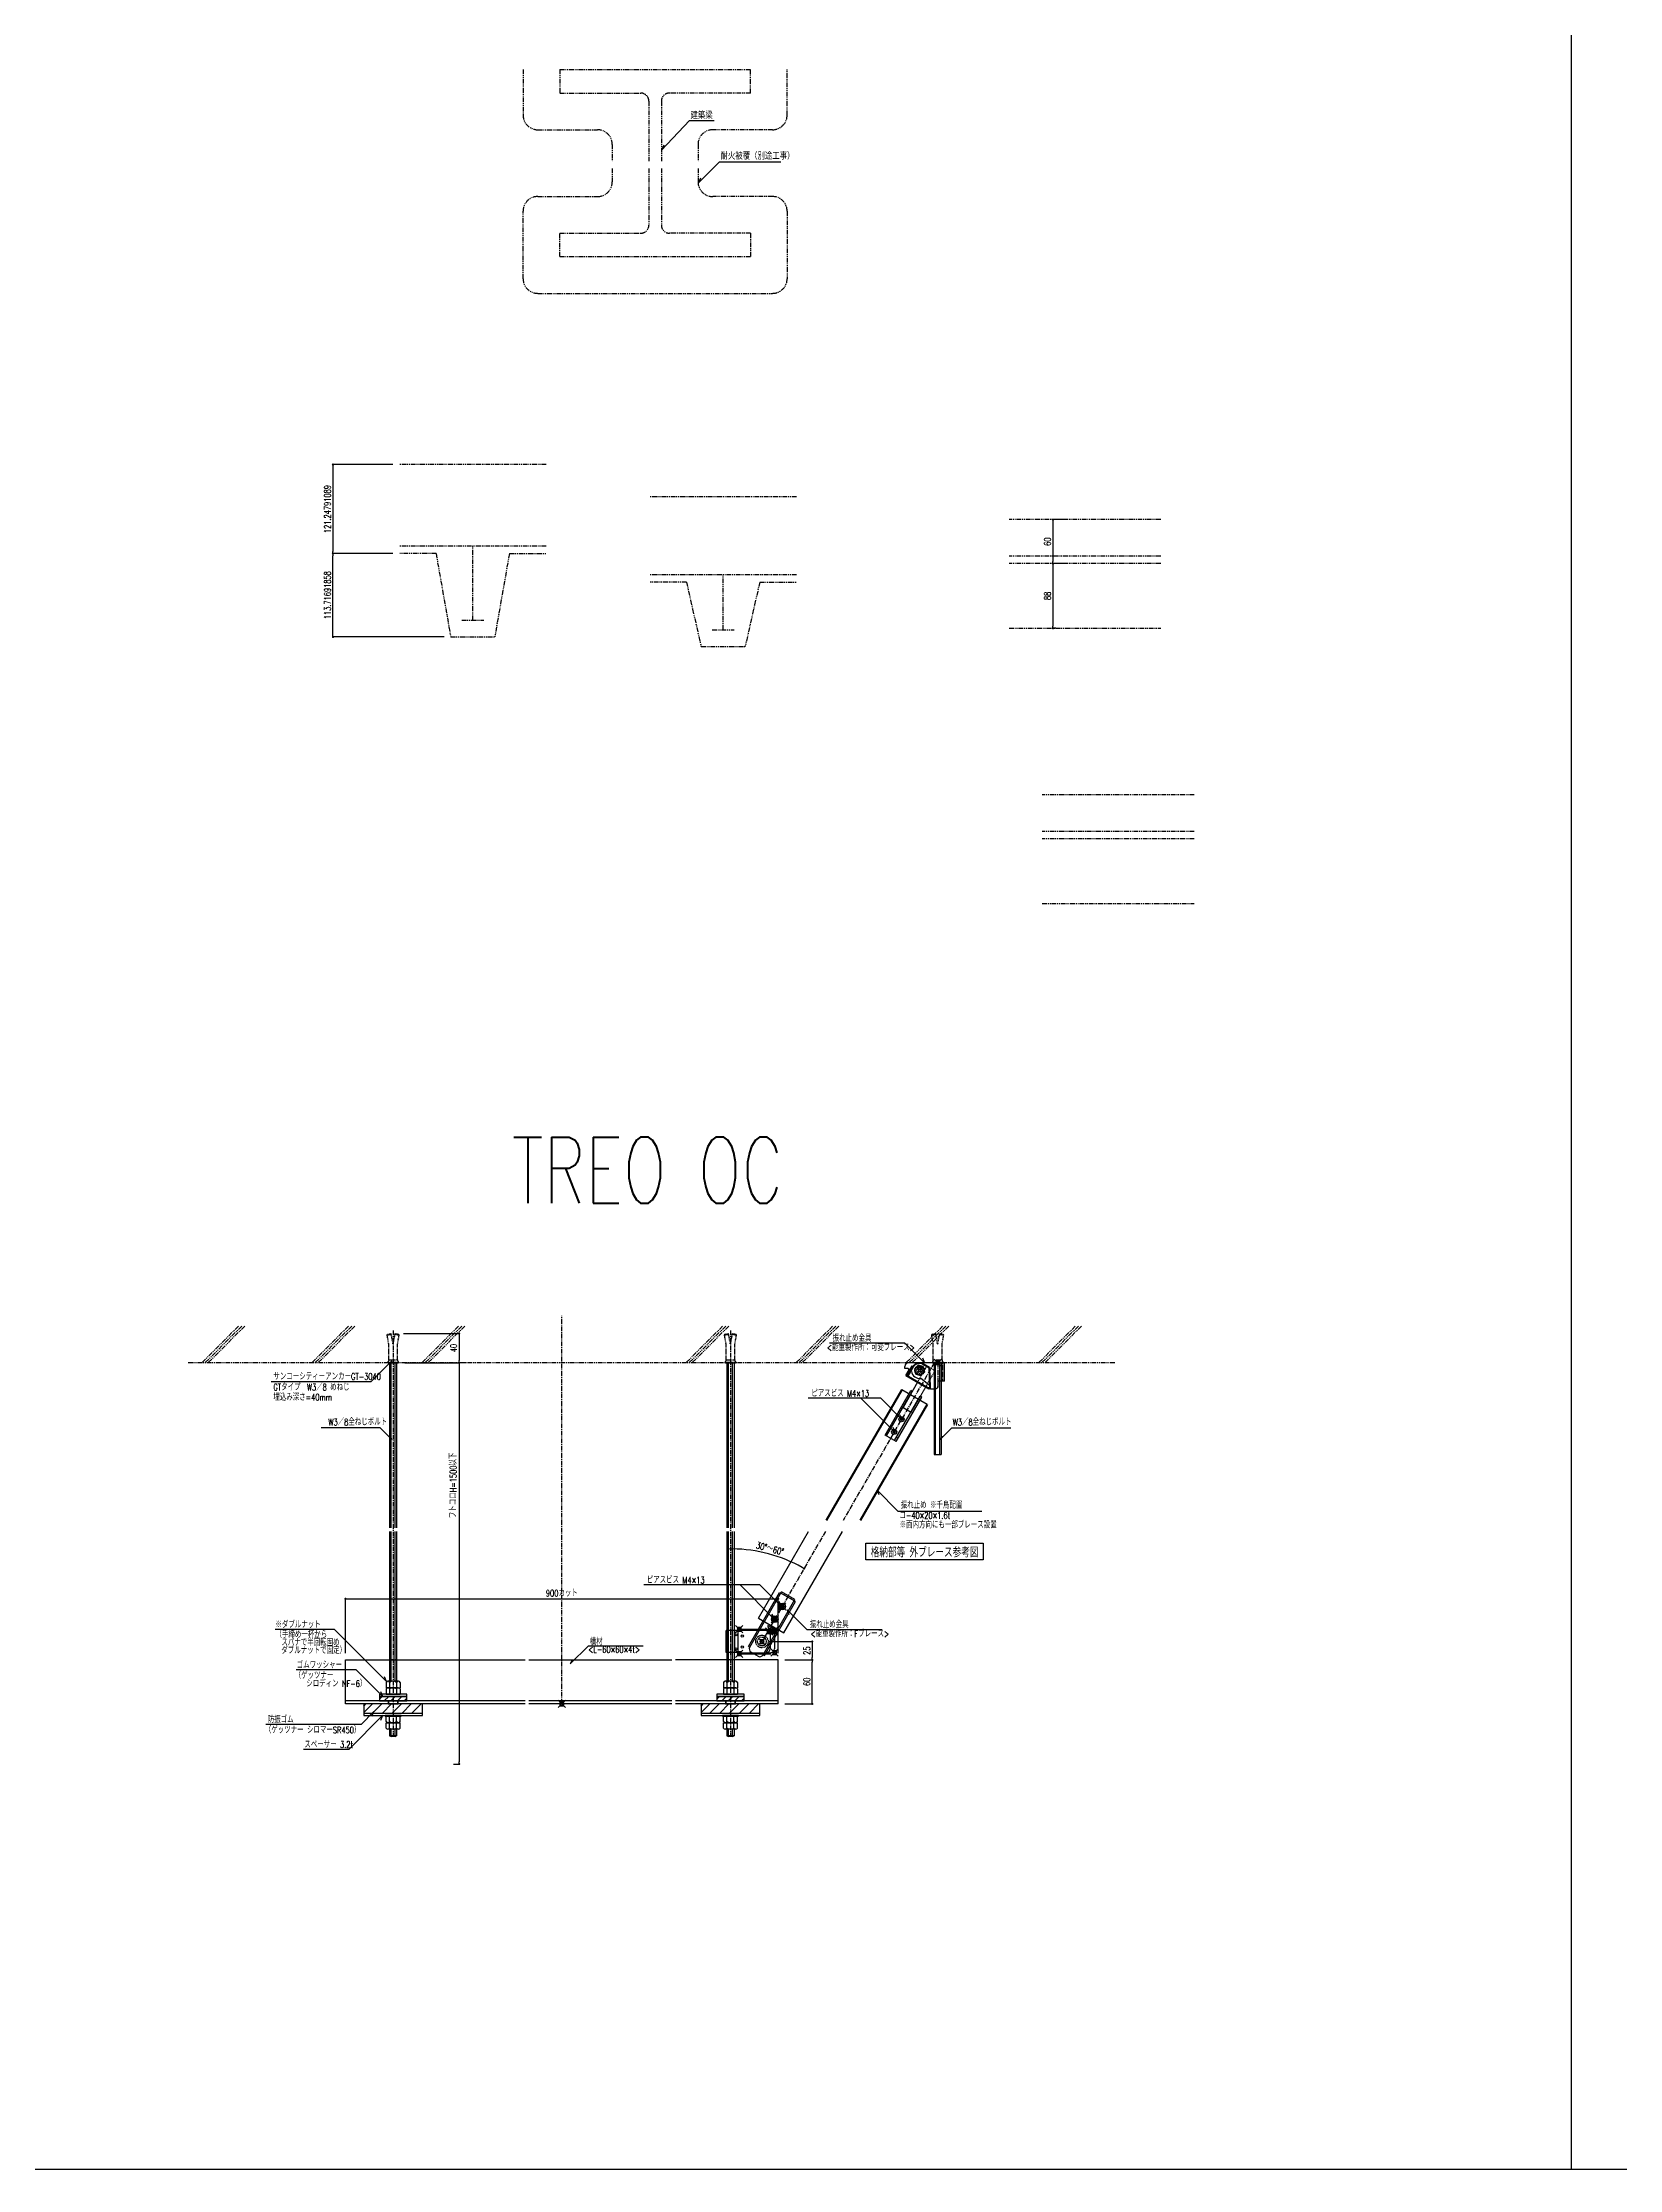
# Model space of a CAD drawing. Extents: x -275225 to 47266, y -41063 to 95295.
# Drawn here: x -214301 to -212151, y -22090 to -19191 of the extents above; entities that cross this region are included whole.
import ezdxf
from ezdxf.enums import TextEntityAlignment as Align

# ---------------------------------------------------------------- set-up
doc = ezdxf.new("R2010")
doc.units = 0
doc.header["$LTSCALE"] = 0.2
doc.header["$PDMODE"] = 99
doc.header["$PDSIZE"] = 5
for name, pattern in [('CENTER', [50.8, 31.75, -6.35, 6.35, -6.35]), ('HIDDEN', [9.525, 6.35, -3.175]), ('HIDDEN2', [4.7625, 3.175, -1.5875]), ('PHANTOM', [63.5, 31.75, -6.35, 6.35, -6.35, 6.35, -6.35])]:
    doc.linetypes.add(name, pattern=pattern)
for name, color, linetype, lineweight in [('01外形', 2, 'Continuous', 25), ('1外形', 2, 'Continuous', 25), ('2ﾎﾞﾙﾄ太線', 4, 'Continuous', 25), ('3APﾎﾞﾙﾄ', 150, 'Continuous', 25), ('8DASHED', 6, 'HIDDEN2', 9)]:
    doc.layers.add(name, color=color, linetype=linetype, lineweight=lineweight)
for name, color, linetype in [('_P18_製品', 4, 'Continuous'), ('_P18_製品寸法', 9, 'Continuous'), ('_別途', 6, 'PHANTOM'), ('_吊下地', 40, 'Continuous'), ('_図面枠', 7, 'Continuous'), ('_基準', 1, 'CENTER'), ('_文字', 3, 'Continuous'), ('_製品', 4, 'Continuous'), ('_製品寸法', 9, 'Continuous'), ('OKAMURA', 4, 'Continuous'), ('POINT', 1, 'Continuous')]:
    doc.layers.add(name, color=color, linetype=linetype)
doc.styles.add('OKAMURA', font='SIMPLEX.shx', dxfattribs={"width": 0.7, "bigfont": 'BIGFONT.shx'})
doc.dimstyles.new('OKAMURA-003', dxfattribs={"dimscale": 3, "dimtxt": 3, "dimasz": 1, "dimexe": 0, "dimexo": 3, "dimgap": 1, "dimtad": 1, "dimdec": 3, "dimdsep": 46, "dimtxsty": 'OKAMURA', "dimblk1": 'DOT', "dimblk2": 'DOT', "dimsah": 1, "dimcen": 0, "dimclrd": 9, "dimclre": 9, "dimclrt": 3, "dimadec": 0, "dimazin": 0, "dimtfac": 1, "dimtdec": 3, "dimtix": 1, "dimtmove": 2, "dimatfit": 3, "dimldrblk": 'NONE', "dimfxl": 0, "dimtolj": 1, "dimarcsym": 0})
doc.dimstyles.new('OKAMURA-050', dxfattribs={"dimscale": 50, "dimtxt": 3, "dimasz": 1, "dimexe": 0, "dimexo": 3, "dimgap": 1, "dimtad": 1, "dimdec": 8, "dimdsep": 46, "dimtxsty": 'OKAMURA', "dimblk1": 'DOT', "dimblk2": 'DOT', "dimsah": 1, "dimcen": 0, "dimclrt": 3, "dimadec": 0, "dimazin": 0, "dimtfac": 1, "dimtdec": 8, "dimtix": 1, "dimtmove": 2, "dimatfit": 3, "dimfxl": 1, "dimtolj": 1, "dimarcsym": 0})

# ---------------------------------------------------------------- blocks, each defined once
blk = doc.blocks.new('*U2073')
at = {"layer": '_別途'}
for p, q in [((-180, 0), (-180, -62)), ((-130, 0), (-130, -32)), ((-130, 0), (130, 0)), ((130, -32), (130, 0)), ((180, -62), (180, 0)), ((-130, -32), (-19.5, -32)), ((-8.5, -43), (-8.5, -125)), ((8.5, -43), (8.5, -125)), ((130, -32), (19.5, -32)), ((-160, -82), (-78.5, -82)), ((160, -82), (78.5, -82)), ((-58.5, -102), (-58.5, -125)), ((58.5, -102), (58.5, -125)), ((-58.5, -135), (-58.5, -153)), ((-8.5, -135), (-8.5, -212)), ((8.5, -135), (8.5, -212)), ((58.5, -135), (58.5, -153)), ((-160, -173), (-78.5, -173)), ((160, -173), (78.5, -173)), ((-180, -285), (-180, -193)), ((180, -193), (180, -285)), ((-130, -223), (-19.5, -223)), ((-130, -255), (-130, -223)), ((130, -223), (19.5, -223)), ((130, -223), (130, -255)), ((-130, -255), (130, -255)), ((-160, -305), (160, -305))]:
    blk.add_line(p, q, dxfattribs=at)
for centre, radius, start, end in [((-19.5, -43), 11, 0, 90), ((19.5, -43), 11, 90, 180), ((-160, -62), 20, 180, 270), ((-78.5, -102), 20, 0, 90), ((78.5, -102), 20, 90, 180), ((160, -62), 20, 270, 0), ((-160, -193), 20, 90, 180), ((-78.5, -153), 20, 270, 0), ((78.5, -153), 20, 180, 270), ((160, -193), 20, 0, 90), ((-19.5, -212), 11, 270, 0), ((19.5, -212), 11, 180, 270), ((-160, -285), 20, 180, 270), ((160, -285), 20, 270, 0)]:
    blk.add_arc(centre, radius, start, end, dxfattribs=at)
at = {"layer": '_文字', "color": 9}
for points in [[(11.7, -102.9), (8.5, -109.8), (46.8, -69.6), (80.4, -69.6)], [(61.7, -148.1), (58.5, -155), (87.7, -125.8), (171.3, -125.8)]]:
    blk.add_lwpolyline(points, dxfattribs=at)
at = {"layer": '_文字', "style": 'OKAMURA', "width": 0.8}
for s, p in [('建築梁', (48.3, -67.1)), ('耐火被覆（別途工事）', (89.2, -122.5))]:
    blk.add_text(s, height=9, dxfattribs=at).set_placement(p)
blk = doc.blocks.new('*U379')
at = {"layer": '_別途'}
for p, q in [((100, 203.9), (-100, 203.9)), ((100, 98), (-100, 98)), ((-50, 88), (-100, 88)), ((-50, 88), (-30, 0)), ((0, 23), (0, 98)), ((50, 88), (30, 0)), ((50, 88), (100, 88)), ((-30, 0), (30, 0)), ((-15, 23), (15, 23))]:
    blk.add_line(p, q, dxfattribs=at)
blk = doc.blocks.new('_DOT')
at = {"color": 0, "linetype": 'ByBlock'}
blk.add_line((-0.5, 0), (-1, 0), dxfattribs=at)
at = {"color": 0, "linetype": 'ByBlock', "const_width": 0.5}
blk.add_lwpolyline([(-0.25, 0, 1), (0.25, 0, 1)], format="xyb", close=True, dxfattribs=at)
blk = doc.blocks.new('*D377')
at = {"color": 0, "lineweight": -2, "transparency": 16777216}
for p, q in [((-109, 235), (-190.6, 235)), ((-190.6, 232), (-190.6, 116.7)), ((-109, 113.7), (-190.6, 113.7))]:
    blk.add_line(p, q, dxfattribs=at)
at = {"layer": 'Defpoints', "color": 0, "transparency": 16777216}
for p in [(-100, 235), (-190.6, 113.7), (-100, 113.7)]:
    blk.add_point(p, dxfattribs=at)
at = {"color": 0, "lineweight": -2, "transparency": 16777216, "xscale": 3, "yscale": 3, "zscale": 3}
for p, rotation in [((-190.6, 235), 90), ((-190.6, 113.7), 270)]:
    blk.add_blockref('_DOT', p, dxfattribs=dict(at, rotation=rotation))
at = {"color": 3, "transparency": 16777216, "insert": (-198.1, 174.3), "char_height": 9, "attachment_point": 5, "rotation": 90, "style": 'OKAMURA'}
blk.add_mtext('\\A1;121.24791089', dxfattribs=at)
blk = doc.blocks.new('*D378')
at = {"color": 0, "lineweight": -2, "transparency": 16777216}
for p, q in [((-109, 113.7), (-190.6, 113.7)), ((-190.6, 3), (-190.6, 110.7)), ((-39, 0), (-190.6, 0))]:
    blk.add_line(p, q, dxfattribs=at)
at = {"layer": 'Defpoints', "color": 0, "transparency": 16777216}
for p in [(-190.6, 113.7), (-100, 113.7), (-30, 0)]:
    blk.add_point(p, dxfattribs=at)
at = {"color": 0, "lineweight": -2, "transparency": 16777216, "xscale": 3, "yscale": 3, "zscale": 3}
for p, rotation in [((-190.6, 113.7), 90), ((-190.6, 0), 270)]:
    blk.add_blockref('_DOT', p, dxfattribs=dict(at, rotation=rotation))
at = {"color": 3, "transparency": 16777216, "insert": (-198.1, 56.9), "char_height": 9, "attachment_point": 5, "rotation": 90, "style": 'OKAMURA'}
blk.add_mtext('\\A1;113.71691858', dxfattribs=at)
blk = doc.blocks.new('*D384')
at = {"layer": '_製品寸法', "color": 9, "lineweight": -2, "transparency": 16777216}
for p, q in [((73.6, 0), (59.8, 0)), ((59.8, -3), (59.8, -85)), ((63.6, -88), (59.8, -88))]:
    blk.add_line(p, q, dxfattribs=at)
at = {"layer": 'Defpoints', "color": 0, "transparency": 16777216}
for p in [(82.6, 0), (59.8, -88), (72.6, -88)]:
    blk.add_point(p, dxfattribs=at)
at = {"layer": '_製品寸法', "color": 9, "lineweight": -2, "transparency": 16777216, "xscale": 3, "yscale": 3, "zscale": 3}
for p, rotation in [((59.8, 0), 90), ((59.8, -88), 270)]:
    blk.add_blockref('_DOT', p, dxfattribs=dict(at, rotation=rotation))
at = {"layer": '_製品寸法', "color": 3, "transparency": 16777216, "insert": (52.3, -44), "char_height": 9, "attachment_point": 5, "rotation": 90, "style": 'OKAMURA'}
blk.add_mtext('\\A1;88', dxfattribs=at)
blk = doc.blocks.new('_None')
blk = doc.blocks.new('*D385')
at = {"layer": '_製品寸法', "color": 9, "lineweight": -2, "transparency": 16777216}
for p, q in [((73.6, 60), (59.8, 60)), ((59.8, 57), (59.8, 3)), ((73.6, 0), (59.8, 0))]:
    blk.add_line(p, q, dxfattribs=at)
at = {"layer": 'Defpoints', "color": 0, "transparency": 16777216}
for p in [(82.6, 60), (59.8, 0), (82.6, 0)]:
    blk.add_point(p, dxfattribs=at)
at = {"layer": '_製品寸法', "color": 9, "lineweight": -2, "transparency": 16777216, "xscale": 3, "yscale": 3, "zscale": 3}
for p, rotation in [((59.8, 60), 90), ((59.8, 0), 270)]:
    blk.add_blockref('_DOT', p, dxfattribs=dict(at, rotation=rotation))
at = {"layer": '_製品寸法', "color": 3, "transparency": 16777216, "insert": (52.3, 30), "char_height": 9, "attachment_point": 5, "rotation": 90, "style": 'OKAMURA'}
blk.add_mtext('\\A1;60', dxfattribs=at)
blk = doc.blocks.new('SS_SAN_DEKKI_NGANG_NO_DIM')
at = {"layer": '_別途'}
for p, q in [((207, 60), (0, 60)), ((207, 10), (0, 10)), ((207, 0), (0, 0)), ((0, -88), (207, -88))]:
    blk.add_line(p, q, dxfattribs=at)
blk = doc.blocks.new('*D2331')
at = {"layer": '_製品寸法', "color": 9, "lineweight": -2, "transparency": 16777216}
for p, q in [((304, 60), (341.5, 60)), ((341.5, 3), (341.5, 57)), ((304, 0), (341.5, 0))]:
    blk.add_line(p, q, dxfattribs=at)
at = {"layer": 'Defpoints', "color": 0, "transparency": 16777216}
for p in [(295, 60), (341.5, 60), (295, 0)]:
    blk.add_point(p, dxfattribs=at)
at = {"layer": '_製品寸法', "color": 9, "lineweight": -2, "transparency": 16777216, "xscale": 3, "yscale": 3, "zscale": 3}
for p, rotation in [((341.5, 60), 90), ((341.5, 0), 270)]:
    blk.add_blockref('_DOT', p, dxfattribs=dict(at, rotation=rotation))
at = {"layer": '_製品寸法', "color": 3, "transparency": 16777216, "insert": (334, 30), "char_height": 9, "attachment_point": 5, "rotation": 90, "style": 'OKAMURA'}
blk.add_mtext('\\A1;60', dxfattribs=at)
blk = doc.blocks.new('*D2332')
at = {"layer": '_製品寸法', "color": 9, "lineweight": -2, "ltscale": 2, "transparency": 16777216}
for p, q in [((-216, 505), (-140, 505)), ((-140, 502), (-140, 468)), ((-214, 465), (-140, 465))]:
    blk.add_line(p, q, dxfattribs=at)
at = {"layer": 'Defpoints', "color": 0, "ltscale": 2, "transparency": 16777216}
for p in [(-225, 505), (-223, 465), (-140, 465)]:
    blk.add_point(p, dxfattribs=at)
at = {"layer": '_製品寸法', "color": 9, "lineweight": -2, "ltscale": 2, "transparency": 16777216, "xscale": 3, "yscale": 3, "zscale": 3}
for p, rotation in [((-140, 505), 90), ((-140, 465), 270)]:
    blk.add_blockref('_DOT', p, dxfattribs=dict(at, rotation=rotation))
at = {"layer": '_製品寸法', "color": 3, "ltscale": 2, "transparency": 16777216, "insert": (-147.5, 485), "char_height": 9, "attachment_point": 5, "rotation": 90, "style": 'OKAMURA'}
blk.add_mtext('\\A1;40', dxfattribs=at)
blk = doc.blocks.new('*D2333')
at = {"layer": '_製品寸法', "color": 9, "lineweight": -2, "transparency": 16777216}
for p, q in [((-295, 69), (-295, 143.3)), ((-292, 143.3), (292, 143.3)), ((295, 69), (295, 143.3))]:
    blk.add_line(p, q, dxfattribs=at)
at = {"layer": 'Defpoints', "color": 0, "transparency": 16777216}
for p in [(295, 143.3), (-295, 60), (295, 60)]:
    blk.add_point(p, dxfattribs=at)
at = {"layer": '_製品寸法', "color": 9, "lineweight": -2, "transparency": 16777216, "xscale": 3, "yscale": 3, "zscale": 3, "rotation": 180}
blk.add_blockref('_DOT', (-295, 143.3), dxfattribs=at)
at = {"layer": '_製品寸法', "color": 9, "lineweight": -2, "transparency": 16777216, "xscale": 3, "yscale": 3, "zscale": 3}
blk.add_blockref('_DOT', (295, 143.3), dxfattribs=at)
at = {"layer": '_製品寸法', "color": 3, "transparency": 16777216, "insert": (0, 150.8), "char_height": 9, "attachment_point": 5, "style": 'OKAMURA'}
blk.add_mtext('\\A1;900カット', dxfattribs=at)
blk = doc.blocks.new('*D2334')
at = {"layer": '_製品寸法', "color": 9, "lineweight": -2, "transparency": 16777216}
for p, q in [((-131, 465), (-140, 465)), ((-140, 462), (-140, -79)), ((-147.5, -82), (-140, -82))]:
    blk.add_line(p, q, dxfattribs=at)
at = {"layer": 'Defpoints', "color": 0, "transparency": 16777216}
for p in [(-140, 465), (-140, -82), (-138.5, -82)]:
    blk.add_point(p, dxfattribs=at)
at = {"layer": '_製品寸法', "color": 9, "lineweight": -2, "transparency": 16777216, "xscale": 3, "yscale": 3, "zscale": 3}
for p, rotation in [((-140, 465), 90), ((-140, -82), 270)]:
    blk.add_blockref('_DOT', p, dxfattribs=dict(at, rotation=rotation))
at = {"layer": '_製品寸法', "color": 3, "transparency": 16777216, "insert": (-148, 297.8), "char_height": 9, "attachment_point": 5, "rotation": 90, "style": 'OKAMURA'}
blk.add_mtext('\\A1;フトコロH=1500以下', dxfattribs=at)
blk = doc.blocks.new('*D2329')
at = {"color": 9, "lineweight": -2, "transparency": 16777216}
for p, q in [((281.8, 85), (341.5, 85)), ((304, 60), (341.5, 60)), ((341.5, 82), (341.5, 63))]:
    blk.add_line(p, q, dxfattribs=at)
at = {"layer": 'Defpoints', "color": 0, "transparency": 16777216}
for p in [(272.8, 85), (295, 60), (341.5, 60)]:
    blk.add_point(p, dxfattribs=at)
at = {"color": 9, "lineweight": -2, "transparency": 16777216, "xscale": 3, "yscale": 3, "zscale": 3}
for p, rotation in [((341.5, 85), 90), ((341.5, 60), 270)]:
    blk.add_blockref('_DOT', p, dxfattribs=dict(at, rotation=rotation))
at = {"color": 3, "transparency": 16777216, "insert": (334, 72.5), "char_height": 9, "attachment_point": 5, "rotation": 90, "style": 'OKAMURA'}
blk.add_mtext('\\A1;25', dxfattribs=at)
blk = doc.blocks.new('P1X_BASE_SS_TREO_OC_01')
at = {"layer": '_別途'}
for p, q in [((69.4, 50), (19.4, 0)), ((73.7, 50), (23.7, 0)), ((77.9, 50), (27.9, 0)), ((219.4, 50), (169.4, 0)), ((223.7, 50), (173.7, 0)), ((227.9, 50), (177.9, 0)), ((369.4, 50), (319.4, 0)), ((373.7, 50), (323.7, 0)), ((377.9, 50), (327.9, 0)), ((729.4, 50), (679.4, 0)), ((733.7, 50), (683.7, 0)), ((737.9, 50), (687.9, 0)), ((879.4, 50), (829.4, 0)), ((883.7, 50), (833.7, 0)), ((887.9, 50), (837.9, 0)), ((1029.4, 50), (979.4, 0)), ((1033.7, 50), (983.7, 0)), ((1037.9, 50), (987.9, 0)), ((1210.3, 50), (1160.3, 0)), ((1214.6, 50), (1164.6, 0)), ((1218.8, 50), (1168.8, 0)), ((1264.2, 0), (0, 0))]:
    blk.add_line(p, q, dxfattribs=at)
blk = doc.blocks.new('*D2330')
at = {"color": 9, "lineweight": -2, "transparency": 16777216}
blk.add_arc((230, 10.8), 200.5, 60.8572, 89.1428, dxfattribs=at)
at = {"layer": 'Defpoints', "color": 0, "transparency": 16777216}
for p in [(230, 509), (359.5, 235), (298.6, 199.2), (272.8, 85), (230, -44.7)]:
    blk.add_point(p, dxfattribs=at)
at = {"color": 9, "lineweight": -2, "transparency": 16777216, "xscale": 3, "yscale": 3, "zscale": 3}
for p, rotation in [((230, 211.3), 179.5714109050062), ((330.3, 184.4), 330.428589094983)]:
    blk.add_blockref('_DOT', p, dxfattribs=dict(at, rotation=rotation))
at = {"color": 3, "transparency": 16777216, "insert": (283.8, 211.7), "char_height": 9, "attachment_point": 5, "rotation": 345, "style": 'OKAMURA'}
blk.add_mtext('\\A1;30°～60°', dxfattribs=at)
blk = doc.blocks.new('Fブレース1')
at = {"layer": '_基準'}
blk.add_line((0, 30), (0, 0), dxfattribs=at)
at = {"layer": '_製品', "color": 0, "linetype": 'ByBlock'}
for p, q in [((8.3, 30), (-6, 30)), ((-6, 0), (-6, 30)), ((6.1, 0), (6.1, 30)), ((10.4, 1), (10.4, 29)), ((12, 31.6), (55, 31.6)), ((12, 30.6), (55, 30.6)), ((42.7, 31.6), (42.8, 31.6)), ((55, 30), (55, 31.6)), ((8.3, 0), (-6, 0)), ((54, 25), (54, 5)), ((55, -1.6), (55, 0)), ((60, 25), (60, 5)), ((12, -0.6), (55, -0.6)), ((12, -1.6), (55, -1.6)), ((42.7, -1.6), (42.8, -1.6))]:
    blk.add_line(p, q, dxfattribs=at)
for centre in [(16, 22.5), (16, 7.5)]:
    blk.add_circle(centre, 1.5, dxfattribs=at)
at = {"layer": '_製品', "color": 6, "linetype": 'HIDDEN'}
for radius in [8.5, 6]:
    blk.add_circle((42.8, 15), radius, dxfattribs=at)
at = {"layer": '_製品', "color": 0, "linetype": 'ByBlock'}
for centre, start, end in [((8.3, 35), 270, 317.1564), ((49, 25), 0, 90), ((55, 25), 0, 90), ((8.3, -5), 42.8436, 90), ((49, 5), 270, 0), ((55, 5), 270, 0)]:
    blk.add_arc(centre, 5, start, end, dxfattribs=at)
for centre, major_axis, ratio in [((7.5, 24.1), (0, 1.5), 0.904894), ((7.5, 5), (0, 1.49), 0.909015)]:
    blk.add_ellipse(centre, major_axis=major_axis, ratio=ratio, dxfattribs=at)
for p in [(12, 31.6), (60, 30), (42.8, 15), (52.5, 28.5), (58.5, 28.5), (60, 0), (12, -1.6)]:
    blk.add_point(p, dxfattribs=at)
blk = doc.blocks.new('ビスM5X08横')
at = {"layer": '_吊下地'}
for p, q in [((-3.5, 0.5), (-2, 0.5)), ((-3.5, -0.5), (-3.5, 0.5)), ((-0.5, 3.5), (0.5, 3.5)), ((-0.5, 2), (-0.5, 3.5)), ((0.5, 3.5), (0.5, 2)), ((2, 0.5), (3.5, 0.5)), ((3.5, 0.5), (3.5, -0.5)), ((-2, -0.5), (-3.5, -0.5)), ((-0.5, -3.5), (-0.5, -2)), ((0.5, -3.5), (-0.5, -3.5)), ((0.5, -2), (0.5, -3.5)), ((3.5, -0.5), (2, -0.5))]:
    blk.add_line(p, q, dxfattribs=at)
blk.add_circle((0, 0), 4.5, dxfattribs=at)
for centre, start, end in [((-2, 2), 270, 0), ((2, 2), 180, 270), ((-2, -2), 0, 90), ((2, -2), 90, 180)]:
    blk.add_arc(centre, 1.5, start, end, dxfattribs=at)
at = {"layer": 'POINT', "color": 1}
blk.add_point((0, 0), dxfattribs=at)
blk = doc.blocks.new('Fブレース2')
at = {"layer": '_製品', "color": 0, "linetype": 'ByBlock'}
for p, q in [((-20, 5.5), (-20, -5.5)), ((-15, 12.5), (-15, 10.5)), ((-15, 12.5), (70, 12.5)), ((-15, 10.5), (72, 10.5)), ((23, -3.75), (23, 3.75)), ((70, 12.5), (70, 10.5)), ((70, -10.5), (70, 10.5)), ((72, -10.5), (72, 10.5)), ((-15, -10.5), (72, -10.5)), ((-15, -10.5), (-15, -12.5)), ((-15, -12.5), (70, -12.5)), ((70, -12.5), (70, -10.5))]:
    blk.add_line(p, q, dxfattribs=at)
at = {"layer": '_製品', "color": 0, "linetype": 'ByBlock', "ltscale": 0.5}
for p, q in [((70, 5), (72, 5)), ((70, -5), (72, -5))]:
    blk.add_line(p, q, dxfattribs=at)
at = {"layer": '_製品', "color": 6, "linetype": 'HIDDEN'}
for centre, radius in [((0, 0), 8.5), ((0, 0), 6), ((35, 0), 2.5), ((55, 0), 2.5)]:
    blk.add_circle(centre, radius, dxfattribs=at)
at = {"layer": '_製品', "color": 0, "linetype": 'ByBlock'}
for centre, radius, start, end in [((-15, 5.5), 5, 90, 180), ((23.84, 0), 3.84, 102.68038, 257.31962), ((-15, -5.5), 5, 180, 270)]:
    blk.add_arc(centre, radius, start, end, dxfattribs=at)
blk.add_point((0, 0), dxfattribs=at)
blk = doc.blocks.new('A$C34404818')
at = {"layer": '_基準'}
blk.add_line((86.6, 150), (0, 0), dxfattribs=at)
at = {"layer": '_製品'}
for p, q in [((-4.8, 31.7), (63.5, 150)), ((29.8, 11.7), (109.7, 150)), ((-4.8, 31.7), (29.8, 11.7))]:
    blk.add_line(p, q, dxfattribs=at)
at = {"layer": '_製品', "rotation": 60.00000000000002}
blk.add_blockref('Fブレース2', (0, 0), dxfattribs=at)
at = {"layer": '_製品'}
blk.add_blockref('Fブレース1', (-42.8, -15), dxfattribs=at)
at = {"layer": '_製品寸法', "rotation": 180}
for p in [(17.5, 30.3), (27.5, 47.6)]:
    blk.add_blockref('ビスM5X08横', p, dxfattribs=at)
blk = doc.blocks.new('可変A')
at = {"layer": '3APﾎﾞﾙﾄ', "color": 0, "linetype": 'ByBlock'}
for p, q in [((-27.5, -8.6), (-26.6, -7.8)), ((-26.3, -9.8), (-27.5, -8.6)), ((-26.3, -11.2), (-27.5, -12.4)), ((-26.6, -13.2), (-27.5, -12.4)), ((-25.5, -8.9), (-26.6, -7.8)), ((-25.5, -12.1), (-26.6, -13.2)), ((-24, -8.9), (-22.9, -7.8)), ((-24, -12.1), (-22.9, -13.2)), ((-23.2, -9.8), (-22, -8.6)), ((-23.2, -11.2), (-22, -12.4)), ((-22, -8.6), (-22.9, -7.8)), ((-22.9, -13.2), (-22, -12.4))]:
    blk.add_line(p, q, dxfattribs=at)
blk.add_lwpolyline([(-19.6, -5.3), (-26.6, -3.4), (-31.8, -8.6), (-29.9, -15.7), (-22.9, -17.6), (-17.7, -12.4)], close=True, dxfattribs=at)
for radius in [6.32, 5.82]:
    blk.add_circle((-24.8, -10.5), radius, dxfattribs=at)
for centre, start, end in [((-27, -10.5), 315, 45), ((-24.8, -8.2), 225, 315), ((-24.8, -12.8), 45, 135), ((-22.5, -10.5), 135, 225)]:
    blk.add_arc(centre, 1, start, end, dxfattribs=at)
at = {"layer": '_製品', "color": 1, "linetype": 'CENTER', "lineweight": -2}
blk.add_line((0, 0), (0, -33.6), dxfattribs=at)
at = {"layer": '_製品', "color": 6, "linetype": 'HIDDEN', "lineweight": -2}
for p, q in [((4.8, 0), (4.8, -25)), ((-4.8, 0), (-4.8, -36)), ((7, -25), (7, 0))]:
    blk.add_line(p, q, dxfattribs=at)
at = {"layer": '_製品', "color": 0, "linetype": 'ByBlock', "lineweight": -2}
for p, q in [((-44.7, -8), (-44.7, -5)), ((-40.7, -8), (-44.7, -8)), ((-35.8, -11.8), (-40.7, -8)), ((9.3, 0), (-39.7, 0)), ((-9.8, -32), (-23.2, -21.6)), ((0.7, -31), (0.7, -25)), ((9.3, -25), (0.7, -25)), ((9.3, -25), (9.3, 0)), ((-9.8, -36), (-9.8, -32)), ((-4.3, -36), (-9.8, -36))]:
    blk.add_line(p, q, dxfattribs=at)
at = {"layer": '_製品', "color": 6, "linetype": 'HIDDEN', "lineweight": -2}
blk.add_circle((-24.8, -10.5), 4, dxfattribs=at)
at = {"layer": '_製品', "color": 0, "linetype": 'ByBlock', "lineweight": -2}
for centre, radius, start, end in [((-39.7, -5), 5, 90, 180), ((-24, -9.6), 12, 190.7539, 273.5732), ((-4.3, -31), 5, 270, 0)]:
    blk.add_arc(centre, radius, start, end, dxfattribs=at)
blk.add_point((0, 0), dxfattribs=at)
blk = doc.blocks.new('可変BC')
at = {"layer": '01外形', "color": 0, "linetype": 'ByBlock'}
for centre in [(-34.5, -83.8), (-24.5, -66.5)]:
    blk.add_circle(centre, 3.5, dxfattribs=at)
for centre, radius, start, end in [((-36.5, -81.8), 1.74, 269.9987, 0.0013), ((-34.5, -83.8), 2.05, 171.938, 180), ((-34.5, -83.8), 2.05, 180, 188.062), ((-36.5, -85.8), 1.74, 359.9987, 90.0013), ((-34.5, -83.8), 2.05, 90, 98.062), ((-34.5, -83.8), 2.05, 261.938, 270), ((-34.5, -83.8), 2.05, 81.938, 90), ((-34.5, -83.8), 2.05, 270, 278.062), ((-32.4, -81.8), 1.74, 179.9987, 270.0013), ((-32.4, -85.8), 1.74, 89.9987, 180.0013), ((-34.5, -83.8), 2.05, 0, 8.062), ((-34.5, -83.8), 2.05, 351.938, 0), ((-26.5, -64.5), 1.74, 269.9987, 0.0013), ((-24.5, -66.5), 2.05, 171.938, 180), ((-24.5, -66.5), 2.05, 180, 188.062), ((-26.5, -68.5), 1.74, 359.9987, 90.0013), ((-24.5, -66.5), 2.05, 90, 98.062), ((-24.5, -66.5), 2.05, 261.938, 270), ((-24.5, -66.5), 2.05, 81.938, 90), ((-24.5, -66.5), 2.05, 270, 278.062), ((-22.4, -64.5), 1.74, 179.9987, 270.0013), ((-22.4, -68.5), 1.74, 89.9987, 180.0013), ((-24.5, -66.5), 2.05, 0, 8.062), ((-24.5, -66.5), 2.05, 351.938, 0)]:
    blk.add_arc(centre, radius, start, end, dxfattribs=at)
at = {"layer": '1外形', "color": 0, "linetype": 'ByBlock', "lineweight": 40}
for p, q in [((-18.1, -6.9), (-13.7, 0.8)), ((-16.1, -8), (-8.6, 5)), ((13.7, 3.6), (5.1, 8.6)), ((14.5, -23), (13.7, 3.6)), ((-24.3, -26.2), (-127.2, -204.5)), ((13.3, -25), (-18.1, -6.9)), ((13.3, -25), (14.5, -23)), ((10.4, -46.2), (-81.1, -204.5))]:
    blk.add_line(p, q, dxfattribs=at)
at = {"layer": '1外形', "color": 0, "linetype": 'ByBlock'}
for p, q in [((-46.9, -88.1), (-11.9, -27.5)), ((-45, -89.3), (-10, -28.7)), ((-10, -28.7), (-11.9, -27.5)), ((-34, -95.6), (1, -35)), ((-32, -96.8), (3, -36.2)), ((-12.5, -33), (-14.4, -31.9)), ((0.5, -40.5), (-1.5, -39.4)), ((3, -36.2), (1, -35)), ((-42.5, -85), (-44.4, -83.8)), ((-32, -96.8), (-46.9, -88.1)), ((-29.5, -92.5), (-31.5, -91.3))]:
    blk.add_line(p, q, dxfattribs=at)
at = {"layer": '1外形', "color": 0, "linetype": 'ByBlock', "lineweight": 40}
blk.add_arc((0.1, 0), 10, 60, 150, dxfattribs=at)
at = {"layer": '2ﾎﾞﾙﾄ太線', "color": 0, "linetype": 'ByBlock'}
for p, q in [((-2.6, -15.8), (-22.5, -50.3)), ((-22.5, -50.3), (-11.5, -56.7))]:
    blk.add_line(p, q, dxfattribs=at)
at = {"layer": '8DASHED', "color": 0, "linetype": 'ByBlock'}
for p, q in [((-13.7, 0.8), (-10.6, 6.1)), ((-8.6, 5), (-10.6, 6.1)), ((8.4, -22.2), (-11.5, -56.7)), ((0.5, -40.5), (-14.4, -31.9))]:
    blk.add_line(p, q, dxfattribs=at)
at = {"layer": '8DASHED', "color": 6, "linetype": 'HIDDEN'}
blk.add_line((10, 6), (21, -0.4), dxfattribs=at)
at = {"layer": '_製品', "color": 1, "linetype": 'CENTER'}
blk.add_line((20, 10.5), (-104.2, -204.5), dxfattribs=at)
at = {"layer": '_製品', "color": 6, "linetype": 'HIDDEN'}
for p, q in [((-2.6, -15.8), (10, 6)), ((21, -0.4), (8.4, -22.2))]:
    blk.add_line(p, q, dxfattribs=at)
at = {"layer": '_製品', "color": 0}
blk.add_line((10.4, -46.2), (-24.3, -26.2), dxfattribs=at)
at = {"layer": '_製品', "color": 6, "linetype": 'HIDDEN'}
blk.add_circle((0, 0), 4, dxfattribs=at)
blk = doc.blocks.new('ブレース-anchor')
at = {"color": 0, "linetype": 'HIDDEN'}
for p, q in [((-8.2, 37.8), (-7.4, 39)), ((-8.2, 37.8), (-2.6, 38.8)), ((-6, 25.5), (-8.2, 37.8)), ((-7.4, 39), (-2.7, 39.8)), ((-0.3, 26), (-2.7, 39.8)), ((0.3, 26), (2.7, 39.8)), ((2.6, 38.8), (8.2, 37.8)), ((2.7, 39.8), (7.4, 39)), ((6, 25.5), (8.2, 37.8)), ((7.4, 39), (8.2, 37.8)), ((-7, 1), (7, 1)), ((-7, 0), (-7, 1)), ((-6, 4), (-6, 25.5)), ((-6, 4), (6, 4)), ((-0.3, 26), (0.3, 26)), ((6, 4), (6, 25.5)), ((7, 0), (7, 1))]:
    blk.add_line(p, q, dxfattribs=at)
at = {"color": 0}
for p, q in [((-7, 0), (7, 0)), ((-4.8, 0), (-4.8, -125)), ((4.8, 0), (4.8, -125)), ((-2.9, -125), (-2.9, 0)), ((2.9, -125), (2.9, 0)), ((-4.8, -125), (4.8, -125))]:
    blk.add_line(p, q, dxfattribs=at)
at = {"color": 0, "linetype": 'HIDDEN'}
for centre, start, end in [((-11.6, 4.2), 325.2699, 357.8602), ((11.6, 4.2), 182.1398, 214.7301)]:
    blk.add_arc(centre, 5.64, start, end, dxfattribs=at)
blk.add_blockref('可変A', (0, 0))
blk = doc.blocks.new('sotobure')
at = {"layer": '_製品'}
for name, p in [('ブレース-anchor', (211.8, 0)), ('可変BC', (187, -10.5)), ('可変A', (211.8, 0))]:
    blk.add_blockref(name, p, dxfattribs=at)
blk = doc.blocks.new('防振ゴムget')
at = {"layer": '_P18_製品', "color": 6, "ltscale": 2}
for p, q in [((2609.9, 1469.5), (2612.8, 1472.5)), ((2609.9, 1460.6), (2621.8, 1472.5)), ((2621.8, 1460), (2634.3, 1472.5)), ((2635.2, 1460), (2647.7, 1472.5)), ((2648.7, 1460), (2661.2, 1472.5)), ((2662.2, 1460), (2674.7, 1472.5)), ((2675.6, 1460), (2688.1, 1472.5)), ((2689.1, 1460), (2689.9, 1460.7))]:
    blk.add_line(p, q, dxfattribs=at)
at = {"layer": '_P18_製品', "color": 4, "ltscale": 2}
for p, q in [((2689.9, 1472.5), (2609.9, 1472.5)), ((2609.9, 1472.5), (2609.9, 1456.8)), ((2609.9, 1460), (2689.9, 1460)), ((2609.9, 1456.8), (2689.9, 1456.8)), ((2689.9, 1456.8), (2689.9, 1472.5))]:
    blk.add_line(p, q, dxfattribs=at)
blk = doc.blocks.new('P1X_SS_TREO_4')
at = {"layer": '_製品'}
h = blk.add_hatch(dxfattribs=at)
h.set_pattern_fill('ANSI31', color=6, scale=2, style=0)
h.set_pattern_definition([(45, (-1009.9166, -713.656), (-4.49013, 4.49013), [])])
h.paths.add_polyline_path([(-211.5, -455), (-230, -455), (-230, -461), (-211.5, -461)])
h.paths.add_polyline_path([(-230, -455), (-248.5, -455), (-248.5, -461), (-230, -461)])
h = blk.add_hatch(dxfattribs=at)
h.set_pattern_fill('ANSI31', color=6, scale=2, style=0)
h.set_pattern_definition([(45, (-549.9166, -713.656), (-4.49013, 4.49013), [])])
h.paths.add_polyline_path([(248.5, -455), (230, -455), (230, -461), (248.5, -461)])
h.paths.add_polyline_path([(230, -455), (211.5, -455), (211.5, -461), (230, -461)])
at = {"layer": '_基準'}
for p, q in [((0, -465), (0, 64)), ((-230, 44), (-230, -509.7)), ((230, 44), (230, -509.7))]:
    blk.add_line(p, q, dxfattribs=at)
blk.add_point((0, -465), dxfattribs=at)
at = {"layer": '_製品', "linetype": 'HIDDEN'}
for p, q in [((-238.2, 37.8), (-237.4, 39)), ((-238.2, 37.8), (-232.6, 38.8)), ((-236, 25.5), (-238.2, 37.8)), ((-237.4, 39), (-232.7, 39.8)), ((-230.3, 26), (-232.7, 39.8)), ((-229.7, 26), (-227.3, 39.8)), ((-227.4, 38.8), (-221.8, 37.8)), ((-227.3, 39.8), (-222.6, 39)), ((-224, 25.5), (-221.8, 37.8)), ((-222.6, 39), (-221.8, 37.8)), ((221.8, 37.8), (222.6, 39)), ((221.8, 37.8), (227.4, 38.8)), ((224, 25.5), (221.8, 37.8)), ((222.6, 39), (227.3, 39.8)), ((229.7, 26), (227.3, 39.8)), ((230.3, 26), (232.7, 39.8)), ((232.6, 38.8), (238.2, 37.8)), ((232.7, 39.8), (237.4, 39)), ((236, 25.5), (238.2, 37.8)), ((237.4, 39), (238.2, 37.8)), ((-237, 1), (-223, 1)), ((-237, 0), (-237, 1)), ((-236, 4), (-236, 25.5)), ((-236, 4), (-224, 4)), ((-230.3, 26), (-229.7, 26)), ((-224, 4), (-224, 25.5)), ((-223, 0), (-223, 1)), ((223, 1), (237, 1)), ((223, 0), (223, 1)), ((224, 4), (224, 25.5)), ((224, 4), (236, 4)), ((229.7, 26), (230.3, 26)), ((236, 4), (236, 25.5)), ((237, 0), (237, 1))]:
    blk.add_line(p, q, dxfattribs=at)
at = {"layer": '_製品'}
for p, q in [((-237, 0), (-223, 0)), ((-234.8, 0), (-234.8, -225)), ((-225.2, 0), (-225.2, -225)), ((-232.9, -225), (-232.9, 0)), ((-227.1, -225), (-227.1, 0)), ((223, 0), (237, 0)), ((225.2, 0), (225.2, -225)), ((227.1, -225), (227.1, 0)), ((232.9, -225), (232.9, 0)), ((234.8, 0), (234.8, -225)), ((-234.8, -230), (-234.8, -434)), ((-232.9, -434), (-232.9, -230)), ((-227.1, -434), (-227.1, -230)), ((-225.2, -230), (-225.2, -434)), ((225.2, -230), (225.2, -434)), ((227.1, -434), (227.1, -230)), ((232.9, -434), (232.9, -230)), ((234.8, -230), (234.8, -434)), ((-295, -465), (-295, -405)), ((-295, -405), (-50, -405)), ((-234.8, -405), (-234.8, -432.8)), ((-232.9, -432.8), (-232.9, -405)), ((-227.1, -432.8), (-227.1, -405)), ((-225.2, -405), (-225.2, -432.8)), ((-45, -405), (150, -405)), ((295, -405), (155, -405)), ((295, -465), (295, -405)), ((-222.9, -434), (-237.3, -434)), ((237.1, -434), (222.7, -434)), ((-50, -461), (-295, -461)), ((-239.5, -435.7), (-239.5, -443)), ((-239.5, -443), (-220.5, -443)), ((-239.5, -444.7), (-239.5, -452)), ((-239.5, -452), (-220.5, -452)), ((-223.4, -443), (-238.9, -443)), ((-234.8, -435.7), (-234.8, -443)), ((-234.8, -444.7), (-234.8, -452)), ((-225.3, -435.7), (-225.3, -443)), ((-225.3, -444.7), (-225.3, -452)), ((-220.5, -435.7), (-220.5, -443)), ((-220.5, -444.7), (-220.5, -452)), ((150, -461), (-45, -461)), ((295, -461), (155, -461)), ((220.5, -435.7), (220.5, -443)), ((220.5, -443), (239.5, -443)), ((220.5, -444.7), (220.5, -452)), ((220.5, -452), (239.5, -452)), ((236.6, -443), (221.1, -443)), ((225.2, -435.7), (225.2, -443)), ((225.2, -444.7), (225.2, -452)), ((234.7, -435.7), (234.7, -443)), ((234.7, -444.7), (234.7, -452)), ((239.5, -435.7), (239.5, -443)), ((239.5, -444.7), (239.5, -452)), ((-50, -465), (-295, -465)), ((-239.5, -489), (-239.5, -481.7)), ((-239.5, -481.7), (-220.5, -481.7)), ((-239.5, -498), (-239.5, -490.7)), ((-239.5, -490.7), (-220.5, -490.7)), ((-221.2, -490.7), (-238.9, -490.7)), ((-234.8, -489), (-234.8, -481.7)), ((-234.8, -498), (-234.8, -490.7)), ((-225.3, -489), (-225.3, -481.7)), ((-225.3, -498), (-225.3, -490.7)), ((-220.5, -489), (-220.5, -481.7)), ((-220.5, -498), (-220.5, -490.7)), ((150, -465), (-45, -465)), ((295, -465), (155, -465)), ((220.5, -489), (220.5, -481.7)), ((220.5, -481.7), (239.5, -481.7)), ((220.5, -498), (220.5, -490.7)), ((220.5, -490.7), (239.5, -490.7)), ((238.8, -490.7), (221.1, -490.7)), ((225.2, -489), (225.2, -481.7)), ((225.2, -498), (225.2, -490.7)), ((234.7, -489), (234.7, -481.7)), ((234.7, -498), (234.7, -490.7)), ((239.5, -489), (239.5, -481.7)), ((239.5, -498), (239.5, -490.7)), ((-222.9, -499.7), (-237.3, -499.7)), ((-234.8, -499.7), (-234.8, -508.7)), ((-225.2, -508.7), (-234.8, -508.7)), ((-234.8, -508.7), (-232.9, -509.7)), ((-232.9, -509.7), (-232.9, -499.7)), ((-227.1, -509.7), (-232.9, -509.7)), ((-227.1, -509.7), (-227.1, -499.7)), ((-227.1, -509.7), (-225.2, -508.7)), ((-225.2, -499.7), (-225.2, -508.7)), ((237.1, -499.7), (222.7, -499.7)), ((225.2, -499.7), (225.2, -508.7)), ((234.8, -508.7), (225.2, -508.7)), ((225.2, -508.7), (227.1, -509.7)), ((227.1, -509.7), (227.1, -499.7)), ((232.9, -509.7), (227.1, -509.7)), ((232.9, -509.7), (232.9, -499.7)), ((232.9, -509.7), (234.8, -508.7)), ((234.8, -499.7), (234.8, -508.7))]:
    blk.add_line(p, q, dxfattribs=at)
at = {"layer": '_製品', "color": 6}
for p, q in [((-224, -461), (-236, -461)), ((236, -461), (224, -461)), ((-236, -465), (-224, -465)), ((224, -465), (236, -465))]:
    blk.add_line(p, q, dxfattribs=at)
at = {"layer": '_製品', "ltscale": 2}
for points in [[(-248.5, -455), (-211.5, -455), (-211.5, -452), (-248.5, -452)], [(-248.5, -461), (-211.5, -461), (-211.5, -455), (-248.5, -455)], [(211.5, -455), (248.5, -455), (248.5, -452), (211.5, -452)], [(211.5, -461), (248.5, -461), (248.5, -455), (211.5, -455)]]:
    blk.add_lwpolyline(points, close=True, dxfattribs=at)
at = {"layer": '_製品', "color": 6}
for points in [[(-236, -461), (-237, -461), (-237, -465), (-236, -465)], [(-223, -461), (-224, -461), (-224, -465), (-223, -465)], [(224, -461), (223, -461), (223, -465), (224, -465)], [(237, -461), (236, -461), (236, -465), (237, -465)]]:
    blk.add_lwpolyline(points, close=True, dxfattribs=at)
at = {"layer": '_製品'}
for points in [[(-241, -481.7), (-219, -481.7), (-219, -480.7), (-241, -480.7)], [(219, -481.7), (241, -481.7), (241, -480.7), (219, -480.7)]]:
    blk.add_lwpolyline(points, close=True, dxfattribs=at)
at = {"layer": '_製品', "linetype": 'HIDDEN'}
for centre, start, end in [((-241.6, 4.2), 325.2699, 357.8602), ((-218.4, 4.2), 182.1398, 214.7301), ((218.4, 4.2), 325.2699, 357.8602), ((241.6, 4.2), 182.1398, 214.7301)]:
    blk.add_arc(centre, 5.64, start, end, dxfattribs=at)
at = {"layer": '_製品'}
for centre, radius, start, end in [((-237.1, -436.5), 2.51, 18.5848, 160.974), ((-230, -441.5), 7.49, 50.6124, 129.3876), ((-222.9, -436.5), 2.51, 18.8053, 161.1947), ((222.9, -436.5), 2.51, 18.5848, 160.974), ((230, -441.5), 7.49, 50.6124, 129.3876), ((237.1, -436.5), 2.51, 18.8053, 161.1947), ((-237.1, -445.5), 2.51, 18.5848, 160.974), ((-230, -450.5), 7.49, 50.6124, 129.3876), ((-222.9, -445.5), 2.51, 18.8053, 161.1947), ((222.9, -445.5), 2.51, 18.5848, 160.974), ((230, -450.5), 7.49, 50.6124, 129.3876), ((237.1, -445.5), 2.51, 18.8053, 161.1947), ((-237.1, -488.2), 2.51, 199.026, 341.4152), ((-230, -483.2), 7.49, 230.6124, 309.3876), ((-222.9, -488.2), 2.51, 198.8053, 341.1947), ((222.9, -488.2), 2.51, 199.026, 341.4152), ((230, -483.2), 7.49, 230.6124, 309.3876), ((237.1, -488.2), 2.51, 198.8053, 341.1947), ((-237.1, -497.2), 2.51, 199.026, 341.4152), ((-230, -492.2), 7.49, 230.6124, 309.3876), ((-222.9, -497.2), 2.51, 198.8053, 341.1947), ((222.9, -497.2), 2.51, 199.026, 341.4152), ((230, -492.2), 7.49, 230.6124, 309.3876), ((237.1, -497.2), 2.51, 198.8053, 341.1947)]:
    blk.add_arc(centre, radius, start, end, dxfattribs=at)
at = {"layer": 'OKAMURA', "linetype": 'HIDDEN'}
for p, q in [((-225.2, -405), (-234.8, -405)), ((-225.2, -405), (-234.8, -405)), ((234.8, -405), (225.2, -405)), ((234.8, -405), (225.2, -405))]:
    blk.add_line(p, q, dxfattribs=at)
blk.add_blockref('A$C34404818', (272.8, -380))
blk.add_blockref('A$C34404818', (272.8, -380))
at = {"layer": '_製品'}
for name, p in [('sotobure', (300.7, 0)), ('防振ゴムget', (-2879.9, -1937.5)), ('防振ゴムget', (-2419.9, -1937.5))]:
    blk.add_blockref(name, p, dxfattribs=at)
blk = doc.blocks.new('*U376')
at = {"layer": '_別途'}
for p, q in [((100, 234.96482947), (-100, 234.96482947)), ((100, 123.71691858), (-100, 123.71691858)), ((0, 23), (0, 123.71691858)), ((-50, 113.71691858), (-100, 113.71691858)), ((-50, 113.71691858), (-30, 0)), ((50, 113.71691858), (30, 0)), ((50, 113.71691858), (100, 113.71691858)), ((-30, 0), (30, 0)), ((-15, 23), (15, 23))]:
    blk.add_line(p, q, dxfattribs=at)
for p1, picture, middle in [((-100, 234.9648294689), '*D377', (-198.0919147846, 174.3408740224)), ((-30, 0), '*D378', (-198.0919147846, 56.8584592879))]:
    dim = blk.add_linear_dim(base=(-190.5919147846, 113.7169185758), p1=p1, p2=(-100, 113.7169185758), angle=90, dimstyle='OKAMURA-050', override={"dimscale": 3, "dimexo": 3})
    dim.commit()
    dim.dimension.update_dxf_attribs({"geometry": picture, "text_midpoint": middle})
blk = doc.blocks.new('*U383')
at = {"layer": '_別途'}
for p, q in [((207, 60), (0, 60)), ((207, 10), (0, 10)), ((207, 0), (0, 0)), ((0, -88), (207, -88))]:
    blk.add_line(p, q, dxfattribs=at)
at = {"layer": '_製品寸法'}
for base, p1, p2, picture, middle in [((59.8413, 0), (82.6354, 60), (82.6354, 0), '*D385', (52.3413, 30)), ((59.8413, -88), (82.6354, 0), (72.6134, -88), '*D384', (52.3413, -44))]:
    dim = blk.add_linear_dim(base=base, p1=p1, p2=p2, angle=90, dimstyle='OKAMURA-003', dxfattribs=at)
    dim.commit()
    dim.dimension.update_dxf_attribs({"geometry": picture, "text_midpoint": middle})
blk = doc.blocks.new('*U2328')
at = {"layer": '_基準'}
blk.add_point((0, 0), dxfattribs=at)
at = {"layer": '_文字', "color": 9}
for points in [[(-234.6455, 461.161), (-231.947, 467.7879), (-260.4657, 439.1982), (-396.2978, 439.1982)], [(491.8276, 471.6269), (494.5261, 465), (467.8868, 491.7057), (365.0767, 491.7057)], [(451.2124, 376.9751), (453.9109, 370.3482), (407.7703, 416.6038), (335.9987, 416.6038)], [(460.5889, 394.6409), (463.2873, 388.0141), (434.7687, 416.6038), (335.9987, 416.6038)], [(-234.0761, 365.0946), (-231.9304, 360.4931), (-247.8481, 376.4108), (-328.0943, 376.4108)], [(518.1757, 365.0946), (516.03, 360.4931), (531.9476, 376.4108), (612.1939, 376.4108)], [(432.4798, 284.743), (429.7813, 291.3699), (458.3, 262.7801), (572.6275, 262.7801)], [(286.5603, 122.5421), (289.2587, 115.9152), (243.1182, 162.1708), (111.6184, 162.1708)], [(295.9367, 140.2079), (298.6352, 133.5811), (270.1165, 162.1708), (111.6184, 162.1708)], [(310.1082, 121.5498), (307.4098, 128.1767), (334.0491, 101.471), (436.8591, 101.471)], [(-242.2094, 37.4735), (-239.5109, 30.8466), (-309.8667, 101.3777), (-391.0586, 101.3777)], [(13.7024, 59.1078), (11.5567, 54.5064), (36.3144, 79.2641), (110.8985, 79.2641)], [(-247.0248, 16.9127), (-244.3264, 10.2859), (-280.3266, 46.3758), (-362.049, 46.3758)], [(-258.8812, -16.8869), (-256.1827, -10.5), (-273.6183, -27.9791), (-403.4766, -27.9791)], [(-246.7122, -22.1269), (-244.0137, -15.5), (-290.5557, -62.158), (-352.064, -62.158)]]:
    blk.add_lwpolyline(points, dxfattribs=at)
blk.add_lwpolyline([(414.6659, 196.3304), (414.6659, 218.8304), (574.6659, 218.8304), (574.6659, 196.3304)], close=True, dxfattribs=at)
for name, p in [('P1X_SS_TREO_4', (0, 465)), ('P1X_BASE_SS_TREO_OC_01', (-510.1531, 465))]:
    blk.add_blockref(name, p)
at = {"layer": '_文字', "style": 'OKAMURA', "width": 0.7}
for s, p in [('振れ止め金具', (369.2233, 493.7967)), ('<能重製作所：可変ブレース>', (361.6489, 481.3564)), ('サンコーシティーアンカーGT-3040', (-393.2938, 441.6444)), ('GTタイプ\u3000W3／8 めねじ', (-393.2938, 427.0779)), ('埋込み深さ=40mm', (-393.2938, 413.4474)), ('ピアスビス M4×13', (340.1452, 418.6948)), ('W3／8全ねじボルト', (-318.1626, 379.6717)), ('W3／8全ねじボルト', (533.0822, 379.6717)), ('コ-40×20×1.6t', (460.2593, 252.4308)), ('振れ止め ※千鳥配置 ', (462.1186, 266.2755)), ('※面内方向にも一部ブレース設置', (460.6005, 239.4338)), ('ピアスビス M4×13', (115.765, 164.2618)), ('※ダブルナット', (-390.4704, 103.4629)), ('（手締め一杯から', (-390.4704, 89.8851)), ('スパナで半回転固め', (-382.4178, 79.0845)), ('横材', (37.9896, 79.9747)), ('振れ止め金具', (338.0897, 103.562)), ('<能重製作所：Fブレース>', (339.1139, 91.1216)), ('ダブルナットで固定）', (-382.4178, 68.284)), ('ゴムワッシャー', (-361.4608, 48.461)), ('<L-60×60×4t>', (36.0442, 69.6516)), ('（ゲッツナー', (-364.3259, 34.2028)), ('シロディン NF-6）', (-348.5058, 23.0428)), ('防振ゴム', (-400.9752, -25.9808)), ('（ゲッツナー シロマーSR450）', (-404.9896, -40.1521)), ('スペーサー 3.2t', (-351.105, -60.067))]:
    blk.add_text(s, height=9, dxfattribs=at).set_placement(p)
blk.add_text('格納部等 外ブレース参考図', height=12, dxfattribs=at).set_placement((494.6659, 207.5804), align=Align.MIDDLE)
dim = blk.add_angular_dim_2l(base=(298.5849, 199.2171), line1=((230, 508.9991), (230, -44.7)), line2=((359.4525, 235), (272.85, 85)), text='<>～60°', dimstyle='OKAMURA-003')
dim.commit()
dim.dimension.update_dxf_attribs({"geometry": '*D2330', "text_midpoint": (283.8418, 211.722)})
dim = blk.add_linear_dim(base=(341.5, 60), p1=(272.85, 85), p2=(294.9999, 60), angle=90, dimstyle='OKAMURA-003')
dim.commit()
dim.dimension.update_dxf_attribs({"geometry": '*D2329', "text_midpoint": (334, 72.5)})
at = {"layer": '_製品寸法', "ltscale": 2}
dim = blk.add_linear_dim(base=(-140, 465), p1=(-225.0001, 505), p2=(-223.0001, 465), angle=90, dimstyle='OKAMURA-003', dxfattribs=at)
dim.commit()
dim.dimension.update_dxf_attribs({"geometry": '*D2332', "text_midpoint": (-147.5, 485)})
at = {"layer": '_製品寸法'}
dim = blk.add_linear_dim(base=(-140, -82), p1=(-140, 465), p2=(-138.5, -82), angle=90, text='フトコロH=1500以下', dimstyle='OKAMURA-003', dxfattribs=at)
dim.commit()
dim.dimension.update_dxf_attribs({"geometry": '*D2334', "text_midpoint": (-148, 297.7926), "dimtype": 128})
dim = blk.add_linear_dim(base=(294.9999, 143.3095), p1=(-295, 60), p2=(294.9999, 60), text='900カット', dimstyle='OKAMURA-003', dxfattribs=at)
dim.commit()
dim.dimension.update_dxf_attribs({"geometry": '*D2333', "text_midpoint": (0, 150.8095)})
dim = blk.add_linear_dim(base=(341.5, 60), p1=(295, 0), p2=(295, 60), angle=90, dimstyle='OKAMURA-003', dxfattribs=at)
dim.commit()
dim.dimension.update_dxf_attribs({"geometry": '*D2331', "text_midpoint": (334, 30)})

msp = doc.modelspace()

# ---------------------------------------------------------------- linework, layer by layer
at = {"layer": '_P18_製品寸法'}
msp.add_line((-212216.8, -15252.1), (-212216.8, -22089.9), dxfattribs=at)
msp.add_lwpolyline([(-199128.2, -16332.2), (-194872.9, -16332.2), (-194872.9, -22089.9), (-216472.1, -22089.9), (-216472.1, -15252.1), (-194872.9, -15252.1), (-194872.9, -16332.2)], dxfattribs=at)

# ---------------------------------------------------------------- block references
for name, p in [('*U2073', (-213466, -19227.4)), ('*U376', (-213714.7, -20000.8)), ('*U379', (-213373.3, -20013.9)), ('*U383', (-212983.3, -19900.9)), ('SS_SAN_DEKKI_NGANG_NO_DIM', (-212938.1, -20276.1)), ('*U2328', (-213593.2, -21455.2))]:
    msp.add_blockref(name, p)

# ---------------------------------------------------------------- texts
at = {"layer": '_図面枠', "color": 3, "style": 'OKAMURA', "width": 0.7}
msp.add_text('TREO OC', height=90, dxfattribs=at).set_placement((-213661.3, -20772.5))

doc.saveas('drawing.dxf')
